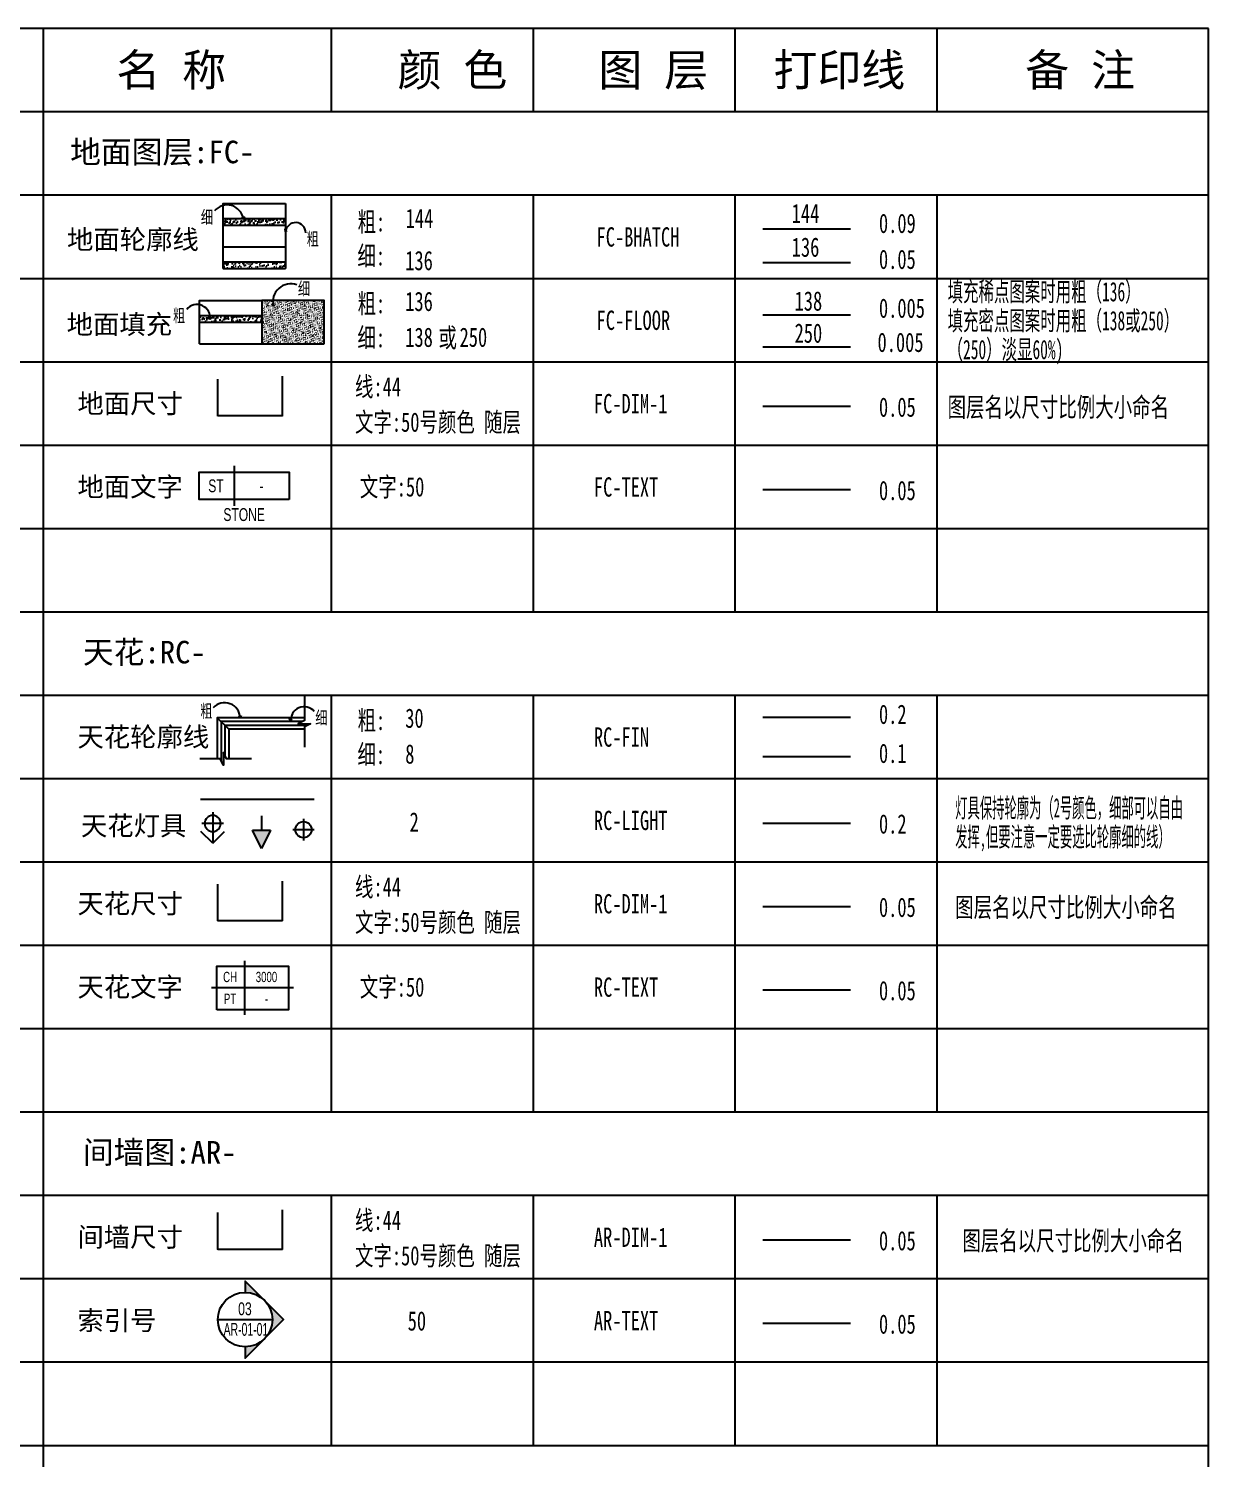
# Model space of a CAD drawing. Header units: millimetres. Extents: x 14385 to 129787, y 107826 to 186798.
# Drawn here: x 87894 to 92473, y 153842 to 159391 of the extents above; entities that cross this region are included whole.
import ezdxf
from ezdxf.enums import TextEntityAlignment as Align

# ---------------------------------------------------------------- set-up
doc = ezdxf.new("R2010")
doc.units = ezdxf.units.MM
doc.header["$LTSCALE"] = 1000
doc.header["$PDMODE"] = 35
doc.linetypes.add('DASHDOT', pattern=[1, 0.5, -0.25, 0, -0.25])
for name, color, linetype in [('AR-DIM-1', 12, 'Continuous'), ('AR-TEXT', 50, 'Continuous'), ('DIM-1', 44, 'Continuous'), ('FC-BHATCH', 144, 'Continuous'), ('FC-DIM-1', 50, 'Continuous'), ('FC-FLOOR', 138, 'Continuous'), ('FC-TEXT', 50, 'Continuous'), ('FF-TEXT', 50, 'Continuous'), ('RC-DIM-1', 50, 'Continuous'), ('RC-FIN', 30, 'Continuous'), ('RC-LIGHT', 2, 'Continuous'), ('RC-TEXT', 50, 'Continuous'), ('TK', 1, 'Continuous'), ('WINDOW', 12, 'Continuous')]:
    doc.layers.add(name, color=color, linetype=linetype)
doc.styles.add('ar', font='arial.ttf')
doc.styles.add('Arial', font='arial.ttf')
doc.styles.add('CCD_DIM', font='archs.shx', dxfattribs={"width": 0.7})
doc.styles.add('hb', font='hbsmall.shx', dxfattribs={"width": 0.7})
doc.styles.add('ST', font='')
doc.styles.add('宋体', font='')
doc.styles.get('ST').set_extended_font_data('NSimSun')
doc.styles.get('宋体').set_extended_font_data('SimSun')
doc.dimstyles.new('CCD_DIM_1', dxfattribs={"dimtxt": 2.5, "dimasz": 1, "dimexe": 2, "dimexo": 1.5, "dimgap": 0.6, "dimtad": 1, "dimdec": 0, "dimzin": 12, "dimdsep": 46, "dimtxsty": 'ar', "dimblk": 'CCD_Dimension_Tick', "dimcen": 0.125, "dimclrd": 44, "dimclre": 44, "dimclrt": 50, "dimadec": 0, "dimazin": 0, "dimtfac": 1, "dimtdec": 0, "dimtix": 1, "dimtmove": 2, "dimatfit": 3, "dimldrblk": 'CCD_Leader_Dot', "dimfxl": 0, "dimtvp": 1, "dimtolj": 1, "dimtzin": 0, "dimarcsym": 0})
pattern_1 = [(82.5, (88648.9, 158460.286), (-14.0701, 13.1793), [0, -15.2, 0, -17, 0, -16.25]), (52.5, (88648.9, 158460.286), (-7.4414, 32.4698), [0, -8.2, 0, -13.7, 0, -5.25]), (12.5, (88640.202, 158451.588), (21.9803, 22.0603), [0, -5, 0, -18, 0, -23.5]), (2.5, (88640.202, 158451.588), (15.0504, 27.4626), [0, -2.5, 0, -11.8, 0, -13.5])]

# ---------------------------------------------------------------- blocks, each defined once
blk = doc.blocks.new('L-1')
for p, q in [((0, 86.3), (-51.1, 35.2)), ((0, -48.6), (0, 86.3)), ((0, 86.3), (51.1, 35.2))]:
    blk.add_line(p, q)
at = {"color": 8}
blk.add_line((46.2, 0), (-46.9, 0), dxfattribs=at)
blk.add_circle((0, 0), 35)
blk = doc.blocks.new('图号索引3')
h = blk.add_hatch(color=2)
h.paths.add_polyline_path([(0, 7.48), (3.56, 3.91, 0.186664), (0, 5.29)])
h.paths.add_polyline_path([(3.91, 3.56), (7.48, 0), (3.91, -3.56, 0.186664), (5.29, 0, 0.186664)])
h.paths.add_polyline_path([(0, -5.29, 0.186664), (3.56, -3.91), (0, -7.48)])
at = {"color": 2}
blk.add_line((-5.29, 0), (5.29, 0), dxfattribs=at)
at = {"color": 150}
blk.add_lwpolyline([(0, -5.29), (0, -7.48), (7.48, 0), (0, 7.48), (0, 5.29)], dxfattribs=at)
blk.add_circle((0, 0), 5.29, dxfattribs=at)
at = {"style": 'Arial', "width": 0.680032}
blk.add_attdef('01', text='', height=2.5, dxfattribs=at).set_placement((-1.34, 0.85), (1.3, 0.85), align=Align.FIT)
at = {"style": 'Arial', "width": 0.579843, "flags": 8}
blk.add_attdef('AR-01-01', text='', height=2.5, dxfattribs=at).set_placement((-4.16, -3.14), (4.5, -3.14), align=Align.FIT)
blk = doc.blocks.new('CCD_Dimension_Tick')
at = {"color": 0, "linetype": 'ByBlock'}
for p, q in [((-1.1, 0), (0, 0)), ((0, 0), (1.1, 0))]:
    blk.add_line(p, q, dxfattribs=at)
at = {"color": 0, "linetype": 'Continuous', "const_width": 0.608}
blk.add_lwpolyline([(-0.6, -0.6), (0.6, 0.6)], dxfattribs=at)
blk = doc.blocks.new('*D612')
at = {"layer": 'AR-DIM-1', "color": 44, "lineweight": -2}
for p, q in [((88626.8, 154796.2), (88626.8, 154652.7)), ((88877.7, 154806.8), (88877.7, 154652.7)), ((88627.8, 154654.7), (88876.7, 154654.7))]:
    blk.add_line(p, q, dxfattribs=at)
at = {"layer": 'DEFPOINTS', "color": 0}
for p in [(88626.8, 154797.7), (88877.7, 154808.3), (88877.7, 154654.7)]:
    blk.add_point(p, dxfattribs=at)
at = {"layer": 'AR-DIM-1', "color": 44, "lineweight": -2, "rotation": 180}
blk.add_blockref('CCD_Dimension_Tick', (88626.8, 154654.7), dxfattribs=at)
at = {"layer": 'AR-DIM-1', "color": 44, "lineweight": -2}
blk.add_blockref('CCD_Dimension_Tick', (88877.7, 154654.7), dxfattribs=at)
at = {"layer": 'AR-DIM-1', "color": 50, "insert": (88752.3, 154656.6), "char_height": 2.5, "attachment_point": 5, "style": 'CCD_DIM'}
blk.add_mtext('\\A1;251', dxfattribs=at)
blk = doc.blocks.new('CCD_Leader_Dot')
at = {"color": 0, "linetype": 'ByBlock'}
blk.add_line((-5, 0), (-10, 0), dxfattribs=at)
at = {"color": 0, "linetype": 'ByBlock', "const_width": 5}
blk.add_lwpolyline([(-2.5, 0, 1), (2.5, 0, 1)], format="xyb", close=True, dxfattribs=at)
blk = doc.blocks.new('*D613')
at = {"layer": 'DEFPOINTS', "color": 0}
for p in [(88626.8, 158032.3), (88877.7, 158042.8), (88877.7, 157889.3)]:
    blk.add_point(p, dxfattribs=at)
at = {"layer": 'FC-DIM-1', "color": 44, "lineweight": -2}
for p, q in [((88626.8, 158030.8), (88626.8, 157887.3)), ((88877.7, 158041.3), (88877.7, 157887.3)), ((88627.8, 157889.3), (88876.7, 157889.3))]:
    blk.add_line(p, q, dxfattribs=at)
at = {"layer": 'FC-DIM-1', "color": 44, "lineweight": -2, "rotation": 180}
blk.add_blockref('CCD_Dimension_Tick', (88626.8, 157889.3), dxfattribs=at)
at = {"layer": 'FC-DIM-1', "color": 44, "lineweight": -2}
blk.add_blockref('CCD_Dimension_Tick', (88877.7, 157889.3), dxfattribs=at)
at = {"layer": 'FC-DIM-1', "color": 50, "insert": (88752.3, 157891.2), "char_height": 2.5, "attachment_point": 5, "style": 'CCD_DIM'}
blk.add_mtext('\\A1;251', dxfattribs=at)
blk = doc.blocks.new('*D614')
at = {"layer": 'DEFPOINTS', "color": 0}
for p in [(88626.8, 156072.8), (88877.7, 156083.4), (88877.7, 155929.8)]:
    blk.add_point(p, dxfattribs=at)
at = {"layer": 'RC-DIM-1', "color": 44, "lineweight": -2}
for p, q in [((88626.8, 156071.3), (88626.8, 155927.8)), ((88877.7, 156081.9), (88877.7, 155927.8)), ((88627.8, 155929.8), (88876.7, 155929.8))]:
    blk.add_line(p, q, dxfattribs=at)
at = {"layer": 'RC-DIM-1', "color": 44, "lineweight": -2, "rotation": 180}
blk.add_blockref('CCD_Dimension_Tick', (88626.8, 155929.8), dxfattribs=at)
at = {"layer": 'RC-DIM-1', "color": 44, "lineweight": -2}
blk.add_blockref('CCD_Dimension_Tick', (88877.7, 155929.8), dxfattribs=at)
at = {"layer": 'RC-DIM-1', "color": 50, "insert": (88752.3, 155931.7), "char_height": 2.5, "attachment_point": 5, "style": 'CCD_DIM'}
blk.add_mtext('\\A1;251', dxfattribs=at)
blk = doc.blocks.new('RC-')
at = {"color": 50}
for p, q in [((-1.51, -5.24), (-1.51, 5.24)), ((7.96, 0), (-7.96, 0))]:
    blk.add_line(p, q, dxfattribs=at)
at = {"color": 150}
blk.add_lwpolyline([(-6.96, -4.24), (-6.96, 4.24), (6.96, 4.24), (6.96, -4.24)], close=True, dxfattribs=at)
at = {"width": 0.7, "flags": 4}
for tag, height, style, p in [('NUM7', 2.5, 'ST', (-8, 0.84)), ('NUM8', 2, 'hb', (-8, -3.39))]:
    blk.add_attdef(tag, text='', height=height, dxfattribs=dict(at, style=style)).set_placement(p, align=Align.RIGHT)
for tag, height, style, p in [('NUM1', 2, 'hb', (-4.37, 2.13)), ('NUM2', 2, 'hb', (2.7, 2.13)), ('NUM3', 2, 'hb', (-4.37, -2.11)), ('NUM4', 2, 'hb', (2.7, -2.11)), ('NUM9', 2, 'hb', (0, -6.66)), ('NUM10', 2.5, 'ST', (0, -10.89))]:
    blk.add_attdef(tag, text='', height=height, dxfattribs=dict(at, style=style)).set_placement(p, align=Align.MIDDLE)
for tag, p, height, style in [('NUM5', (7.54, 0.84), 2.5, 'ST'), ('NUM6', (7.54, -3.39), 2, 'hb')]:
    blk.add_attdef(tag, p, '', height=height, dxfattribs=dict(at, style=style))
blk = doc.blocks.new('FC-')
at = {"color": 50}
blk.add_line((0, -3.12), (0, 3.12), dxfattribs=at)
at = {"color": 5}
blk.add_lwpolyline([(8.48, -2.12), (-5.45, -2.12), (-5.45, 2.12), (8.48, 2.12)], close=True, dxfattribs=at)
at = {"style": 'ST', "width": 0.7, "flags": 4}
blk.add_attdef('ITEM5', text='', height=2.5, dxfattribs=at).set_placement((-6.48, -1.52), align=Align.RIGHT)
at = {"width": 0.7, "flags": 4}
for tag, height, style, p in [('NUM1', 2, 'hb', (-2.86, 0.01)), ('NUM2', 2, 'hb', (4.21, 0.01)), ('NUM4', 2, 'hb', (1.51, -4.45)), ('NUM6', 2.5, 'ST', (1.51, -8.45))]:
    blk.add_attdef(tag, text='', height=height, dxfattribs=dict(at, style=style)).set_placement(p, align=Align.MIDDLE)
at = {"style": 'ST', "width": 0.7, "flags": 4}
blk.add_attdef('NUM3', (9.06, -1.52), '', height=2.5, dxfattribs=at)

msp = doc.modelspace()

# ---------------------------------------------------------------- hatches: boundary and pattern name
at = {"layer": 'FC-FLOOR'}
h = msp.add_hatch(dxfattribs=at)
h.set_pattern_fill('AR-SAND', color=136, scale=10, angle=45, style=0)
h.set_pattern_definition(pattern_1)
h.paths.add_polyline_path([(88891.1, 158653.1), (88648.9, 158653.1), (88648.9, 158628.1), (88891.1, 158628.1)])
h = msp.add_hatch(dxfattribs=at)
h.set_pattern_fill('AR-SAND', color=136, scale=10, angle=45, style=0)
h.set_pattern_definition(pattern_1)
h.paths.add_polyline_path([(88891.1, 158485.3), (88648.9, 158485.3), (88648.9, 158460.3), (88891.1, 158460.3)])
h = msp.add_hatch(dxfattribs=at)
h.set_pattern_fill('CONC1', color=138, scale=5, angle=45, style=0)
h.set_pattern_definition([(80, (88799.2998, 158000.1335), (-3.186355, 2.08498), [0, -5]), (45, (88799.3, 158000.133), (-10.352, 38.6363), [2.5, -37.5]), (105, (88799.3, 158000.133), (-38.636, 10.353), [2.5, -37.5]), (165, (88801.068, 158001.9), (-28.284, -28.2833), [2.5, -37.5]), (115, (88799.3, 158000.1335), (-6.34415, -2.95833), [0.625, -7.95]), (175, (88799.742, 158000.5754), (-0.74082, -8.46765), [0.625, -7.4])])
h.paths.add_polyline_path([(88799.3, 158167.9), (89041.5, 158167.9), (89041.5, 158335.7), (88799.3, 158335.7)])
h = msp.add_hatch(dxfattribs=at)
h.set_pattern_fill('AR-SAND', color=136, scale=10, angle=45, style=0)
h.set_pattern_definition([(82.5, (88557.078, 158730.924), (-14.07013, 13.17927), [0, -15.2, 0, -17, 0, -16.25]), (52.5, (88557.078, 158730.924), (-7.4414, 32.4698), [0, -8.2, 0, -13.7, 0, -5.25]), (12.5, (88548.38, 158722.226), (21.9803, 22.0603), [0, -5, 0, -18, 0, -23.5]), (2.5, (88548.38, 158722.226), (15.0504, 27.4626), [0, -2.5, 0, -11.8, 0, -13.5])])
h.paths.add_polyline_path([(88799.3, 158276.8), (88557.1, 158276.8), (88557.1, 158251.8), (88799.3, 158251.8)])
at = {"layer": 'RC-LIGHT'}
msp.add_hatch(color=1, dxfattribs=at).paths.add_polyline_path([(88833.2, 156279.9), (88762.9, 156279.9), (88798, 156209.6)])

# ---------------------------------------------------------------- linework, layer by layer
at = {"layer": 'AR-DIM-1'}
msp.add_line((90744, 154690.4), (91083.3, 154690.4), dxfattribs=at)
at = {"layer": 'AR-TEXT'}
msp.add_line((90744, 154367), (91083.3, 154367), dxfattribs=at)
at = {"layer": 'DIM-1'}
for p, q in [((88726.9, 158652.7), (88723.5, 158659.9)), ((88726.9, 158652.7), (88732.6, 158662)), ((88891, 158602.4), (88890, 158613.3)), ((88891, 158602.4), (88897.3, 158607.4)), ((88844.7, 158313.4), (88839, 158322.7)), ((88844.7, 158313.4), (88848.1, 158320.6)), ((88598, 158261.5), (88594.6, 158268.7)), ((88598, 158261.5), (88603.7, 158270.8)), ((88714.7, 156716.3), (88711.3, 156723.5)), ((88714.7, 156716.3), (88720.4, 156725.6)), ((88912.2, 156701.2), (88906.5, 156713.4)), ((88912.2, 156701.2), (88915.6, 156711.3))]:
    msp.add_line(p, q, dxfattribs=at)
for centre, radius, start, end in [((88664.5, 158643.1), 63.2, 8.7392, 140.798), ((88930.1, 158598.6), 39.2, 359.5774, 174.5399), ((88910.8, 158331.6), 68.6, 69.2052, 195.3165), ((88547.4, 158268.6), 51.1, 352.0888, 141.1521), ((88654.2, 156714.2), 60.6, 2.0324, 137.2693), ((88962.9, 156708.3), 51.1, 38.8479, 187.9112)]:
    msp.add_arc(centre, radius, start, end, dxfattribs=at)
at = {"layer": 'FC-BHATCH'}
for p, q in [((88648.9, 158711.9), (88891.1, 158711.9)), ((88891.1, 158711.9), (88891.1, 158460.3)), ((88648.9, 158628.1), (88891.1, 158628.1)), ((90744, 158614.2), (91083.3, 158614.2)), ((88648.9, 158544.2), (88891.1, 158544.2)), ((88648.9, 158460.3), (88891.1, 158460.3)), ((88557.1, 158335.7), (88799.3, 158335.7)), ((88799.3, 158335.7), (88799.3, 158167.9)), ((88557.1, 158251.8), (88799.3, 158251.8)), ((88557.1, 158167.9), (89041.5, 158167.9))]:
    msp.add_line(p, q, dxfattribs=at)
at = {"layer": 'FC-BHATCH', "color": 136}
for p, q in [((88648.9, 158653.1), (88891.1, 158653.1)), ((88648.9, 158485.3), (88891.1, 158485.3)), ((88557.1, 158276.8), (88799.3, 158276.8))]:
    msp.add_line(p, q, dxfattribs=at)
at = {"layer": 'FC-BHATCH'}
for points in [[(88648.9, 158460.3), (88648.9, 158711.9), (88891.1, 158711.9)], [(88557.1, 158167.9), (88557.1, 158335.7), (88799.3, 158335.7)], [(89041.5, 158167.9), (89041.5, 158335.7), (88799.3, 158335.7)]]:
    msp.add_lwpolyline(points, dxfattribs=at)
at = {"layer": 'FC-DIM-1'}
msp.add_line((90744, 157925), (91083.3, 157925), dxfattribs=at)
at = {"layer": 'FC-FLOOR', "color": 136}
msp.add_line((90744, 158483.4), (91083.3, 158483.4), dxfattribs=at)
at = {"layer": 'FC-FLOOR'}
msp.add_line((90744, 158280.1), (91083.3, 158280.1), dxfattribs=at)
at = {"layer": 'FC-FLOOR', "color": 250}
msp.add_line((90744, 158155.5), (91083.3, 158155.5), dxfattribs=at)
at = {"layer": 'FC-TEXT'}
msp.add_line((90744, 157601.5), (91083.3, 157601.5), dxfattribs=at)
at = {"layer": 'RC-DIM-1'}
msp.add_line((90744, 155984.3), (91083.3, 155984.3), dxfattribs=at)
at = {"layer": 'RC-FIN', "color": 8}
for p, q in [((88670.9, 156671.7), (88625.9, 156716.7)), ((90744, 156566.7), (91083.3, 156566.7))]:
    msp.add_line(p, q, dxfattribs=at)
at = {"layer": 'RC-FIN'}
msp.add_line((90744, 156718.2), (91083.3, 156718.2), dxfattribs=at)
for points in [[(88964.4, 156716.7), (88625.9, 156716.7), (88625.9, 156557)], [(88964.4, 156671.7), (88670.9, 156671.7), (88670.9, 156557)]]:
    msp.add_lwpolyline(points, dxfattribs=at)
at = {"layer": 'RC-FIN', "color": 8}
for points in [[(88957.3, 156701.7), (88640.9, 156701.7), (88640.9, 156550.9)], [(88975.3, 156686.7), (88655.9, 156686.7), (88655.9, 156568.9)]]:
    msp.add_lwpolyline(points, dxfattribs=at)
at = {"layer": 'RC-LIGHT', "linetype": 'DASHDOT', "ltscale": 5}
msp.add_line((88561, 156400.4), (89001.9, 156400.4), dxfattribs=at)
at = {"layer": 'RC-LIGHT', "color": 2}
for p, q in [((88798, 156336.1), (88798, 156279.9)), ((88762.9, 156279.9), (88833.2, 156279.9)), ((88798, 156209.6), (88762.9, 156279.9)), ((88833.2, 156279.9), (88798, 156209.6))]:
    msp.add_line(p, q, dxfattribs=at)
at = {"layer": 'RC-LIGHT', "color": 8}
for p, q in [((88960.7, 156323.9), (88960.7, 156240.6)), ((88919.1, 156282.2), (89002.4, 156282.2))]:
    msp.add_line(p, q, dxfattribs=at)
at = {"layer": 'RC-LIGHT'}
msp.add_line((90744, 156307.7), (91083.3, 156307.7), dxfattribs=at)
msp.add_ellipse((88960.7, 156282.2), major_axis=(22.1, -22.1), ratio=1, start_param=-0.785398, end_param=5.497787, dxfattribs=at)
at = {"layer": 'RC-TEXT'}
msp.add_line((90744, 155660.8), (91083.3, 155660.8), dxfattribs=at)
at = {"layer": 'TK', "color": 136}
for p, q in [((92473.2, 159390.6), (83011.2, 159390.6)), ((87949.7, 159390.6), (87949.7, 149363.5)), ((89068.4, 159390.6), (89068.4, 159067.1)), ((89851.8, 159390.6), (89851.8, 159067.1)), ((90635.2, 159390.6), (90635.2, 159067.1)), ((91418.5, 159390.6), (91418.5, 159067.1)), ((92473.2, 149363.5), (92473.2, 159390.6)), ((92473.2, 159067.1), (83011.2, 159067.1)), ((92473.2, 158743.6), (83011.2, 158743.6)), ((89068.4, 158743.6), (89068.4, 157126.4)), ((89851.8, 158743.6), (89851.8, 157126.4)), ((90635.2, 158743.6), (90635.2, 157126.4)), ((91418.5, 158743.6), (91418.5, 157126.4)), ((92473.2, 158420.2), (83011.2, 158420.2)), ((92473.2, 158096.7), (83011.2, 158096.7)), ((92473.2, 157773.3), (83011.2, 157773.3)), ((92473.2, 157449.8), (83011.2, 157449.8)), ((92473.2, 157126.4), (83011.2, 157126.4)), ((92473.2, 156802.9), (83011.2, 156802.9)), ((89068.4, 156802.9), (89068.4, 155185.7)), ((89851.8, 156802.9), (89851.8, 155185.7)), ((90635.2, 156802.9), (90635.2, 155185.7)), ((91418.5, 156802.9), (91418.5, 155185.7)), ((92473.2, 156479.5), (83011.2, 156479.5)), ((92473.2, 156156), (83011.2, 156156)), ((92473.2, 155832.6), (83011.2, 155832.6)), ((92473.2, 155509.1), (83011.2, 155509.1)), ((92473.2, 155185.7), (83011.2, 155185.7)), ((92473.2, 154862.2), (83011.2, 154862.2)), ((89068.4, 154862.2), (89068.4, 153891.8)), ((89851.8, 154862.2), (89851.8, 153891.8)), ((90635.2, 154862.2), (90635.2, 153891.8)), ((91418.5, 154862.2), (91418.5, 153891.8)), ((92473.2, 154538.7), (83011.2, 154538.7)), ((92473.2, 154215.3), (83011.2, 154215.3)), ((92473.2, 153891.8), (83011.2, 153891.8))]:
    msp.add_line(p, q, dxfattribs=at)
at = {"layer": 'WINDOW'}
for points in [[(88964.4, 156802.6), (88964.4, 156705.6), (88964.4, 156705.2), (88940.4, 156693.2), (88988.4, 156693.2), (88964.4, 156681.2), (88964.4, 156680.9), (88964.4, 156601.8)], [(88759.2, 156557), (88662.2, 156557), (88661.9, 156557), (88649.9, 156581), (88649.9, 156533), (88637.9, 156557), (88637.5, 156557), (88558.5, 156557)]]:
    msp.add_lwpolyline(points, dxfattribs=at)

# ---------------------------------------------------------------- block references
at = {"layer": 'AR-TEXT'}
ref = msp.add_blockref('图号索引3', (88734, 154381), dxfattribs=dict(at, xscale=20.00000000007276, yscale=20.00000000007276, zscale=20.00000000007276))
ref.add_attrib('AR-01-01', 'AR-01-01', dxfattribs={"layer": '0', "height": 50, "style": 'Arial', "width": 0.579843}).set_placement((88650.7, 154318.1), (88824, 154318.1), align=Align.FIT)
ref.add_attrib('01', '03', dxfattribs={"layer": '0', "height": 50, "style": 'Arial', "width": 0.680032}).set_placement((88707.1, 154398), (88759.9, 154398), align=Align.FIT)
at = {"layer": 'FC-TEXT'}
ref = msp.add_blockref('FC-', (88692.5, 157616.2), dxfattribs=dict(at, xscale=25, yscale=25, zscale=25))
ref.add_attrib('NUM1', 'ST', dxfattribs={"layer": '0', "height": 50, "style": 'hb', "width": 0.7, "flags": 4}).set_placement((88621, 157616.4), align=Align.MIDDLE)
ref.add_attrib('NUM2', '-', dxfattribs={"layer": '0', "height": 50, "style": 'hb', "width": 0.7, "flags": 4}).set_placement((88797.8, 157616.4), align=Align.MIDDLE)
ref.add_attrib('NUM4', 'STONE', dxfattribs={"layer": '0', "height": 50, "style": 'hb', "width": 0.7}).set_placement((88730.4, 157504.8), align=Align.MIDDLE)
at = {"layer": 'RC-LIGHT', "xscale": -0.8928571427532006, "yscale": 0.8928571427532006, "zscale": 0.892857142857143, "rotation": 180}
msp.add_blockref('L-1', (88608.4, 156306.2), dxfattribs=at)
at = {"layer": 'RC-TEXT'}
ref = msp.add_blockref('RC-', (88763.2, 155668), dxfattribs=dict(at, xscale=20.00000000007276, yscale=20.00000000007276, zscale=20.00000000007276))
ref.add_attrib('NUM1', 'CH', dxfattribs={"layer": '0', "height": 40, "style": 'hb', "width": 0.7, "flags": 4}).set_placement((88675.7, 155710.6), align=Align.MIDDLE)
ref.add_attrib('NUM2', '3000', dxfattribs={"layer": '0', "height": 40, "style": 'hb', "width": 0.7}).set_placement((88817.1, 155710.6), align=Align.MIDDLE)
ref.add_attrib('NUM3', 'PT', dxfattribs={"layer": '0', "height": 40, "style": 'hb', "width": 0.7}).set_placement((88675.7, 155625.8), align=Align.MIDDLE)
ref.add_attrib('NUM4', '-', dxfattribs={"layer": '0', "height": 40, "style": 'hb', "width": 0.7}).set_placement((88817.1, 155625.8), align=Align.MIDDLE)

# ---------------------------------------------------------------- texts
at = {"layer": 'AR-DIM-1', "color": 44, "style": '宋体', "width": 0.7}
msp.add_text('线:44', height=75, dxfattribs=at).set_placement((89160.6, 154729))
at = {"layer": 'AR-DIM-1', "style": '宋体'}
msp.add_text('间墙尺寸', height=75, dxfattribs=at).set_placement((88083.4, 154663.9))
at = {"layer": 'AR-DIM-1', "style": '宋体', "width": 0.7}
for s, p in [('AR-DIM-1', (90087.9, 154663.3)), ('图层名以尺寸比例大小命名', (91517.9, 154649.7)), ('0.05', (91194.4, 154649.7))]:
    msp.add_text(s, height=75, dxfattribs=at).set_placement(p)
at = {"layer": 'AR-DIM-1', "color": 50, "style": '宋体', "width": 0.7}
msp.add_text('文字:50号颜色 随层', height=75, dxfattribs=at).set_placement((89160.6, 154591.6))
at = {"layer": 'AR-TEXT', "style": '宋体'}
msp.add_text('索引号', height=75, dxfattribs=at).set_placement((88083.4, 154340.4))
at = {"layer": 'AR-TEXT', "style": '宋体', "width": 0.7}
for s, p in [('50', (89365.1, 154338.5)), ('AR-TEXT', (90087.9, 154339.8)), ('0.05', (91194.4, 154326.3))]:
    msp.add_text(s, height=75, dxfattribs=at).set_placement(p)
at = {"layer": 'DIM-1', "style": '宋体', "width": 0.7}
for s, p in [('细', (88562.1, 158634.1)), ('粗', (88973, 158549.5)), ('细', (88938.9, 158356.7)), ('粗', (88454.1, 158251.7)), ('粗', (88560.1, 156717.4)), ('细', (89006.4, 156691.5))]:
    msp.add_text(s, height=50, dxfattribs=at).set_placement(p)
at = {"layer": 'FC-BHATCH', "style": '宋体', "width": 0.7}
for s, p in [('144', (89357.3, 158617)), ('144', (90855.8, 158635.9)), ('FC-BHATCH', (90098.2, 158544.7)), ('0.09', (91194.4, 158597.4))]:
    msp.add_text(s, height=75, dxfattribs=at).set_placement(p)
at = {"layer": 'FC-BHATCH', "style": '宋体'}
msp.add_text('地面轮廓线', height=75, dxfattribs=at).set_placement((88042.9, 158534.7))
at = {"layer": 'FC-DIM-1', "color": 44, "style": '宋体', "width": 0.7}
msp.add_text('线:44', height=75, dxfattribs=at).set_placement((89160.6, 157963.5))
at = {"layer": 'FC-DIM-1', "style": '宋体'}
msp.add_text('地面尺寸', height=75, dxfattribs=at).set_placement((88083.4, 157898.4))
at = {"layer": 'FC-DIM-1', "style": '宋体', "width": 0.7}
for s, p in [('FC-DIM-1', (90087.9, 157897.8)), ('0.05', (91194.4, 157884.3)), ('图层名以尺寸比例大小命名', (91460.9, 157884.3)), ('文字:50号颜色 随层', (89160.6, 157826.1))]:
    msp.add_text(s, height=75, dxfattribs=at).set_placement(p)
at = {"layer": 'FC-FLOOR', "style": '宋体'}
for s, width, p in [('粗:', 0.7, (89170.4, 158603.5)), ('填充稀点图案时用粗（136）', 0.585931, (91460.9, 158332.3)), ('138', 0.7, (90867, 158296.1)), ('FC-FLOOR', 0.7, (90098.2, 158221.3)), ('0.005', 0.7, (91194.4, 158268.3)), ('填充密点图案时用粗（138或250）', 0.585931, (91460.9, 158219.8)), ('细:', 0.7, (89170.1, 158153.8)), ('或', 0.7, (89484.7, 158153.8)), ('138', 0.7, (89355.7, 158155.5)), ('（250）淡显60%%%)', 0.585931, (91460.9, 158107.8))]:
    msp.add_text(s, height=75, dxfattribs=dict(at, width=width)).set_placement(p)
at = {"layer": 'FC-FLOOR', "color": 136, "style": '宋体', "width": 0.7}
for s, p in [('136', (90855.8, 158505.1)), ('细:', (89170.1, 158471.2)), ('136', (89355.7, 158453)), ('0.05', (91194.4, 158457.9)), ('粗:', (89170.4, 158286.1)), ('136', (89355.7, 158294.6))]:
    msp.add_text(s, height=75, dxfattribs=at).set_placement(p)
at = {"layer": 'FC-FLOOR', "style": '宋体'}
msp.add_text('地面填充', height=75, dxfattribs=at).set_placement((88041.5, 158205.5))
at = {"layer": 'FC-FLOOR', "color": 250, "style": '宋体', "width": 0.7}
for s, p in [('250', (90867, 158171.5)), ('250', (89566.6, 158155.5)), ('0.005', (91188.8, 158135.8))]:
    msp.add_text(s, height=75, dxfattribs=at).set_placement(p)
at = {"layer": 'FC-TEXT', "style": '宋体'}
msp.add_text('地面文字', height=75, dxfattribs=at).set_placement((88083.4, 157575))
at = {"layer": 'FC-TEXT', "style": '宋体', "width": 0.7}
for s, p in [('文字:50', (89179.4, 157575)), ('FC-TEXT', (90087.9, 157574.4)), ('0.05', (91194.4, 157560.8))]:
    msp.add_text(s, height=75, dxfattribs=at).set_placement(p)
at = {"layer": 'FF-TEXT', "style": '宋体'}
for s, height, p in [('名 称', 125, (88234.4, 159167.6)), ('颜 色', 125, (89325.8, 159167.6)), ('图 层', 125, (90105.5, 159167.6)), ('打印线', 125, (90784.9, 159167.6)), ('备 注', 125, (91762.2, 159167.6)), ('地面图层:FC-', 87.5, (88055.1, 158868.1)), ('天花:RC-', 87.5, (88104.7, 156927.3)), ('间墙图:AR-', 87.5, (88104.7, 154986.6))]:
    msp.add_text(s, height=height, dxfattribs=at).set_placement(p)
at = {"layer": 'RC-DIM-1', "color": 44, "style": '宋体', "width": 0.7}
msp.add_text('线:44', height=75, dxfattribs=at).set_placement((89160.6, 156022.8))
at = {"layer": 'RC-DIM-1', "style": '宋体'}
msp.add_text('天花尺寸', height=75, dxfattribs=at).set_placement((88083.4, 155957.7))
at = {"layer": 'RC-DIM-1', "style": '宋体', "width": 0.7}
for s, p in [('RC-DIM-1', (90087.9, 155957.1)), ('0.05', (91194.4, 155943.5)), ('图层名以尺寸比例大小命名', (91490.4, 155943.5))]:
    msp.add_text(s, height=75, dxfattribs=at).set_placement(p)
at = {"layer": 'RC-DIM-1', "color": 50, "style": '宋体', "width": 0.7}
msp.add_text('文字:50号颜色 随层', height=75, dxfattribs=at).set_placement((89160.6, 155885.4))
at = {"layer": 'RC-FIN', "style": '宋体', "width": 0.7}
for s, p in [('粗:', (89170.4, 156668.8)), ('30', (89355.7, 156677.3)), ('0.2', (91194.4, 156692.5)), ('RC-FIN', (90087.9, 156604))]:
    msp.add_text(s, height=75, dxfattribs=at).set_placement(p)
at = {"layer": 'RC-FIN', "style": '宋体'}
msp.add_text('天花轮廓线', height=75, dxfattribs=at).set_placement((88083.4, 156604.6))
at = {"layer": 'RC-FIN', "color": 8, "style": '宋体', "width": 0.7}
for s, p in [('细:', (89170.1, 156536.6)), ('8', (89355.7, 156538.3)), ('0.1', (91194.4, 156541))]:
    msp.add_text(s, height=75, dxfattribs=at).set_placement(p)
at = {"layer": 'RC-LIGHT', "style": '宋体'}
for s, width, p in [('灯具保持轮廓为（2号颜色，细部可以自由', 0.467179, (91490.4, 156329.4)), ('2', 0.7, (89372.5, 156274.5)), ('RC-LIGHT', 0.7, (90087.9, 156280.5)), ('0.2', 0.7, (91194.4, 156267)), ('发挥,但要注意一定要选比轮廓细的线）', 0.467179, (91490.4, 156216.9))]:
    msp.add_text(s, height=75, dxfattribs=dict(at, width=width)).set_placement(p)
msp.add_text('天花灯具', height=75, dxfattribs=at).set_placement((88096.8, 156260.1))
at = {"layer": 'RC-TEXT', "style": '宋体'}
msp.add_text('天花文字', height=75, dxfattribs=at).set_placement((88083.4, 155634.3))
at = {"layer": 'RC-TEXT', "style": '宋体', "width": 0.7}
for s, p in [('文字:50', (89179.4, 155634.3)), ('RC-TEXT', (90087.9, 155633.6)), ('0.05', (91194.4, 155620.1))]:
    msp.add_text(s, height=75, dxfattribs=at).set_placement(p)

# ---------------------------------------------------------------- dimensions: what is measured, and where the dimension line sits
at = {"layer": 'AR-DIM-1'}
dim = msp.add_linear_dim(base=(88877.7, 154654.7), p1=(88626.8, 154797.7), p2=(88877.7, 154808.3), dimstyle='CCD_DIM_1', override={"dimtxsty": 'CCD_DIM'}, dxfattribs=at)
dim.commit()
dim.dimension.update_dxf_attribs({"geometry": '*D612', "text_midpoint": (88752.3, 154656.6)})
at = {"layer": 'FC-DIM-1'}
dim = msp.add_linear_dim(base=(88877.7, 157889.3), p1=(88626.8, 158032.3), p2=(88877.7, 158042.8), dimstyle='CCD_DIM_1', override={"dimtxsty": 'CCD_DIM'}, dxfattribs=at)
dim.commit()
dim.dimension.update_dxf_attribs({"geometry": '*D613', "text_midpoint": (88752.3, 157891.2)})
at = {"layer": 'RC-DIM-1'}
dim = msp.add_linear_dim(base=(88877.7, 155929.8), p1=(88626.8, 156072.8), p2=(88877.7, 156083.4), dimstyle='CCD_DIM_1', override={"dimtxsty": 'CCD_DIM'}, dxfattribs=at)
dim.commit()
dim.dimension.update_dxf_attribs({"geometry": '*D614', "text_midpoint": (88752.3, 155931.7)})

doc.saveas('drawing.dxf')
